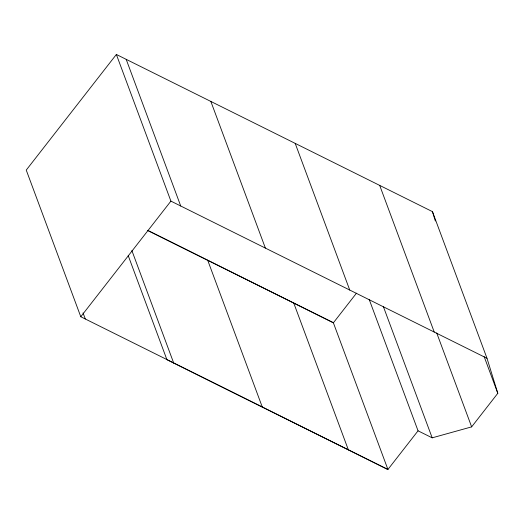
<?xml version="1.0" encoding="UTF-8"?>
<svg xmlns="http://www.w3.org/2000/svg" width="524" height="524" viewBox="0 0 524 524"><rect width="100%" height="100%" fill="white"/><g stroke="black" fill="none" stroke-linecap="round" stroke-linejoin="round"><path stroke-width="0.79" d="M418.047 430.813L432.182 437.835L471.646 426.87L497.8 393.301L487.006 358.298L432.457 211.637L116.361 54.457L26.246 170.09L80.788 316.745L387.924 469.465L418.047 430.813L369.191 299.427M80.788 316.745L170.903 201.118L116.361 54.457M356.477 293.171L333.382 322.81L147.676 230.468M170.903 201.118L487.006 358.298M147.624 230.337L333.336 322.679L387.97 469.583L166.907 359.661L128.21 255.607M484.163 356.634L497.8 393.301M436.702 332.917L471.646 426.87M379.697 185.404L434.239 332.065M383.319 306.455L432.182 437.835M295.195 143.38L349.737 290.041M293.735 302.99L348.368 449.893M210.844 101.44L265.386 248.101M207.681 260.199L262.314 407.102M126.186 59.35L180.728 206.011M131.871 250.564L173.699 363.04M83.034 312.887L85.307 318.998M432.457 211.637L435.339 220.971"/></g></svg>
